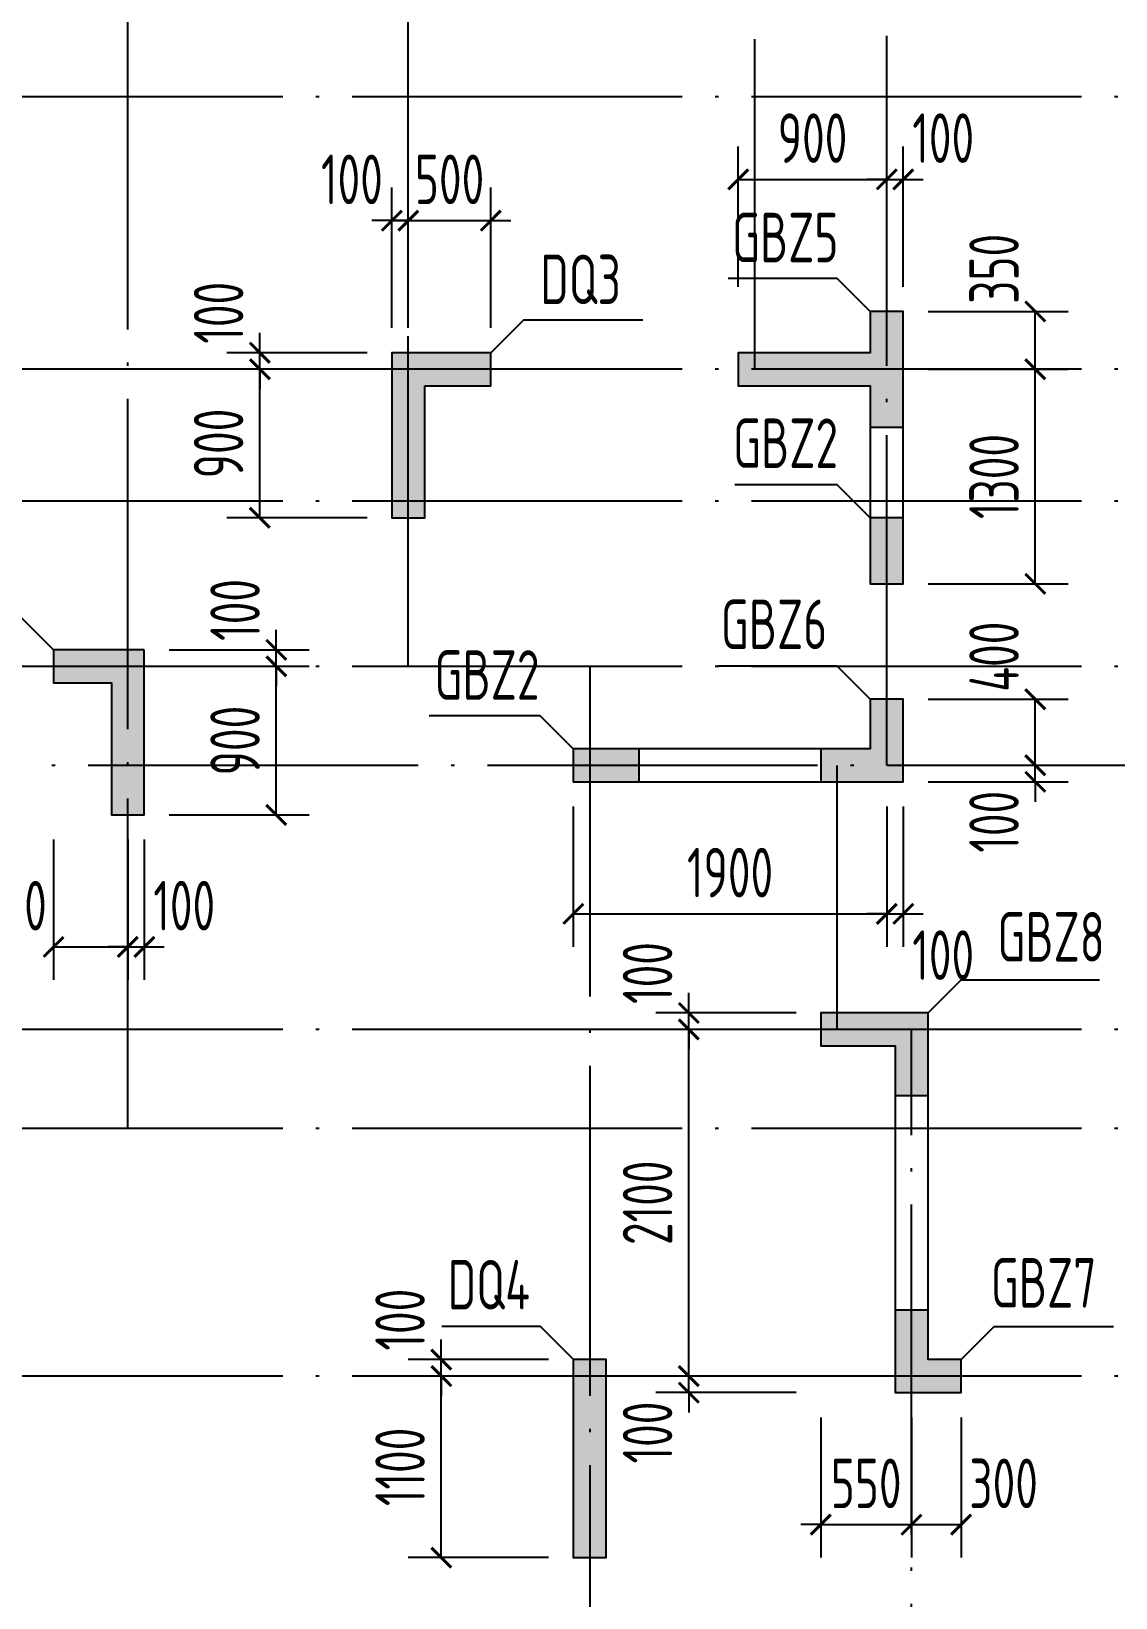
# Model space of a CAD drawing. Extents: x -668857 to 154266, y -275694 to 291306.
# Drawn here: x -332832 to -326259, y 67049 to 76538 of the extents above; entities that cross this region are included whole.
import ezdxf
from ezdxf.enums import TextEntityAlignment as Align

# ---------------------------------------------------------------- set-up
doc = ezdxf.new("R2010")
doc.units = 0
doc.header["$LTSCALE"] = 1000
doc.linetypes.add('DOTE', pattern=[2.42, 2, -0.2, 0.02, -0.2])
doc.layers.get('0').update_dxf_attribs({"linetype": 'CONTINUOUS'})
doc.layers.get('DEFPOINTS').update_dxf_attribs({"linetype": 'CONTINUOUS'})
for name, color, linetype in [('A-DOTE', 10, 'DOTE'), ('S-Q墙实线', 6, 'CONTINUOUS'), ('S-Q墙标注', 3, 'CONTINUOUS'), ('S-X详图填充', 252, 'CONTINUOUS'), ('S-X详图实线', 4, 'CONTINUOUS'), ('S-Z柱编号', 6, 'CONTINUOUS')]:
    doc.layers.add(name, color=color, linetype=linetype)
doc.styles.add('TSSD_REIN', font='tssdeng.shx', dxfattribs={"width": 0.7, "height": 300, "bigfont": 'tssdchn.shx'})
doc.styles.add('结构文字', font='zstxt.shx', dxfattribs={"width": 0.7, "bigfont": 'zshz.shx'})
doc.dimstyles.new('STRUCK', dxfattribs={"dimtxt": 400, "dimasz": 121, "dimexe": 200, "dimexo": 150, "dimgap": 115, "dimtad": 1, "dimdec": 0, "dimdsep": 46, "dimtxsty": '结构文字', "dimblk": 'ARCHTICK', "dimcen": 400, "dimclrd": 3, "dimclre": 3, "dimclrt": 7, "dimadec": 0, "dimazin": 0, "dimtfac": 1, "dimtdec": 0, "dimtix": 1, "dimtmove": 2, "dimatfit": 3, "dimldrblk": '_DIMX', "dimfxl": 0, "dimtolj": 1, "dimtzin": 0, "dimarcsym": 0})

# ---------------------------------------------------------------- blocks, each defined once
blk = doc.blocks.new('20210726.16395156')
at = {"layer": 'A-DOTE'}
for p, q in [((11100, 10900), (11100, 18249.9)), ((12800, 13700), (12800, 18249.9)), ((14900, 15500), (14900, 18249.9)), ((15700, 13100.3), (15700, 18249.9)), ((55600, 17150), (3600, 17150)), ((55600, 15500), (3600, 15500)), ((55600, 14700), (3600, 14700)), ((55600, 13700), (3600, 13700)), ((13900.2, 13700), (13900, 3600)), ((3600, 13100.3), (55600, 13100.3)), ((15400, 11500), (15400, 13100)), ((55600, 11500), (3600, 11500)), ((15850, 3600), (15850, 11500)), ((55600, 10900), (3600, 10900)), ((55600, 9400), (3600, 9400))]:
    blk.add_line(p, q, dxfattribs=at)
blk = doc.blocks.new('_ArchTick')
at = {"color": 0, "linetype": 'ByBlock', "const_width": 0.15}
blk.add_lwpolyline([(-0.5, -0.5), (0.5, 0.5)], dxfattribs=at)
blk = doc.blocks.new('*D1336')
at = {"layer": 'DEFPOINTS', "color": 0}
for p in [(-330346.8, 68391.2), (-329546.8, 68391.2), (-329546.8, 67291.2)]:
    blk.add_point(p, dxfattribs=at)
at = {"layer": 'S-Q墙标注', "color": 3, "lineweight": -2}
for p, q in [((-329696.8, 68391.2), (-330546.8, 68391.2)), ((-330346.8, 67291.2), (-330346.8, 68391.2)), ((-329696.8, 67291.2), (-330546.8, 67291.2))]:
    blk.add_line(p, q, dxfattribs=at)
at = {"layer": 'S-Q墙标注', "color": 3, "lineweight": -2, "xscale": 121, "yscale": 121, "zscale": 121}
for p, rotation in [((-330346.8, 68391.2), 90), ((-330346.8, 67291.2), 270)]:
    blk.add_blockref('_ArchTick', p, dxfattribs=dict(at, rotation=rotation))
at = {"layer": 'S-Q墙标注', "color": 7, "insert": (-330596.8, 67841.2), "char_height": 300, "attachment_point": 5, "rotation": 90, "style": 'TSSD_REIN'}
blk.add_mtext('\\A1;1100', dxfattribs=at)
blk = doc.blocks.new('_DIMX')
blk.add_line((-150, 0), (150, 0))
at = {"const_width": 50}
blk.add_lwpolyline([(-70, -70), (70, 70)], dxfattribs=at)
blk = doc.blocks.new('*D1337')
at = {"layer": 'DEFPOINTS', "color": 0}
for p in [(-330346.8, 68491.2), (-329546.8, 68491.2), (-329546.8, 68391.2)]:
    blk.add_point(p, dxfattribs=at)
at = {"layer": 'S-Q墙标注', "color": 3, "lineweight": -2}
for p, q in [((-330346.8, 68491.2), (-330346.8, 68612.2)), ((-329696.8, 68491.2), (-330546.8, 68491.2)), ((-330346.8, 68391.2), (-330346.8, 68491.2)), ((-329696.8, 68391.2), (-330546.8, 68391.2)), ((-330346.8, 68391.2), (-330346.8, 68270.2))]:
    blk.add_line(p, q, dxfattribs=at)
at = {"layer": 'S-Q墙标注', "color": 3, "lineweight": -2, "xscale": 121, "yscale": 121, "zscale": 121}
for p, rotation in [((-330346.8, 68491.2), 270), ((-330346.8, 68391.2), 90)]:
    blk.add_blockref('_ArchTick', p, dxfattribs=dict(at, rotation=rotation))
at = {"layer": 'S-Q墙标注', "color": 7, "insert": (-330596.8, 68733.1), "char_height": 300, "attachment_point": 5, "rotation": 90, "style": 'TSSD_REIN'}
blk.add_mtext('\\A1;100', dxfattribs=at)
blk = doc.blocks.new('*D1346')
at = {"layer": 'DEFPOINTS', "color": 0}
for p in [(-332146.8, 72691.2), (-331346.8, 72691.2), (-332146.8, 71791.2)]:
    blk.add_point(p, dxfattribs=at)
at = {"layer": 'S-Q墙标注', "color": 3, "lineweight": -2}
for p, q in [((-331996.8, 72691.2), (-331146.8, 72691.2)), ((-331346.8, 71791.2), (-331346.8, 72691.2)), ((-331996.8, 71791.2), (-331146.8, 71791.2))]:
    blk.add_line(p, q, dxfattribs=at)
at = {"layer": 'S-Q墙标注', "color": 3, "lineweight": -2, "xscale": 121, "yscale": 121, "zscale": 121}
for p, rotation in [((-331346.8, 72691.2), 90), ((-331346.8, 71791.2), 270)]:
    blk.add_blockref('_ArchTick', p, dxfattribs=dict(at, rotation=rotation))
at = {"layer": 'S-Q墙标注', "color": 7, "insert": (-331596.8, 72241.2), "char_height": 300, "attachment_point": 5, "rotation": 90, "style": 'TSSD_REIN'}
blk.add_mtext('\\A1;900', dxfattribs=at)
blk = doc.blocks.new('*D1347')
at = {"layer": 'DEFPOINTS', "color": 0}
for p in [(-332146.8, 72791.2), (-331346.8, 72791.2), (-332146.8, 72691.2)]:
    blk.add_point(p, dxfattribs=at)
at = {"layer": 'S-Q墙标注', "color": 3, "lineweight": -2}
for p, q in [((-331346.8, 72791.2), (-331346.8, 72912.2)), ((-331996.8, 72791.2), (-331146.8, 72791.2)), ((-331346.8, 72691.2), (-331346.8, 72791.2)), ((-331996.8, 72691.2), (-331146.8, 72691.2)), ((-331346.8, 72691.2), (-331346.8, 72570.2))]:
    blk.add_line(p, q, dxfattribs=at)
at = {"layer": 'S-Q墙标注', "color": 3, "lineweight": -2, "xscale": 121, "yscale": 121, "zscale": 121}
for p, rotation in [((-331346.8, 72791.2), 270), ((-331346.8, 72691.2), 90)]:
    blk.add_blockref('_ArchTick', p, dxfattribs=dict(at, rotation=rotation))
at = {"layer": 'S-Q墙标注', "color": 7, "insert": (-331596.8, 73033.1), "char_height": 300, "attachment_point": 5, "rotation": 90, "style": 'TSSD_REIN'}
blk.add_mtext('\\A1;100', dxfattribs=at)
blk = doc.blocks.new('*D1348')
at = {"layer": 'DEFPOINTS', "color": 0}
for p in [(-332696.7, 71791.2), (-332246.8, 71791.2), (-332246.8, 70991.2)]:
    blk.add_point(p, dxfattribs=at)
at = {"layer": 'S-Q墙标注', "color": 3, "lineweight": -2}
for p, q in [((-332696.7, 71641.2), (-332696.7, 70791.2)), ((-332246.8, 71641.2), (-332246.8, 70791.2)), ((-332696.7, 70991.2), (-332246.8, 70991.2))]:
    blk.add_line(p, q, dxfattribs=at)
at = {"layer": 'S-Q墙标注', "color": 3, "lineweight": -2, "xscale": 121, "yscale": 121, "zscale": 121, "rotation": 180}
blk.add_blockref('_ArchTick', (-332696.7, 70991.2), dxfattribs=at)
at = {"layer": 'S-Q墙标注', "color": 3, "lineweight": -2, "xscale": 121, "yscale": 121, "zscale": 121}
blk.add_blockref('_ArchTick', (-332246.8, 70991.2), dxfattribs=at)
at = {"layer": 'S-Q墙标注', "color": 7, "insert": (-332954.8, 71241.2), "char_height": 300, "attachment_point": 5, "style": 'TSSD_REIN'}
blk.add_mtext('\\A1;450', dxfattribs=at)
blk = doc.blocks.new('*D1349')
at = {"layer": 'DEFPOINTS', "color": 0}
for p in [(-332246.8, 71791.2), (-332146.8, 71791.2), (-332146.8, 70991.2)]:
    blk.add_point(p, dxfattribs=at)
at = {"layer": 'S-Q墙标注', "color": 3, "lineweight": -2}
for p, q in [((-332246.8, 71641.2), (-332246.8, 70791.2)), ((-332146.8, 71641.2), (-332146.8, 70791.2)), ((-332246.8, 70991.2), (-332367.8, 70991.2)), ((-332246.8, 70991.2), (-332146.8, 70991.2)), ((-332146.8, 70991.2), (-332025.8, 70991.2))]:
    blk.add_line(p, q, dxfattribs=at)
at = {"layer": 'S-Q墙标注', "color": 3, "lineweight": -2, "xscale": 121, "yscale": 121, "zscale": 121}
blk.add_blockref('_ArchTick', (-332246.8, 70991.2), dxfattribs=at)
at = {"layer": 'S-Q墙标注', "color": 3, "lineweight": -2, "xscale": 121, "yscale": 121, "zscale": 121, "rotation": 180}
blk.add_blockref('_ArchTick', (-332146.8, 70991.2), dxfattribs=at)
at = {"layer": 'S-Q墙标注', "color": 7, "insert": (-331904.9, 71241.2), "char_height": 300, "attachment_point": 5, "style": 'TSSD_REIN'}
blk.add_mtext('\\A1;100', dxfattribs=at)
blk = doc.blocks.new('*D1350')
at = {"layer": 'DEFPOINTS', "color": 0}
for p in [(-327546.8, 72091.5), (-326746.8, 72091.5), (-327546.8, 71991.5)]:
    blk.add_point(p, dxfattribs=at)
at = {"layer": 'S-Q墙标注', "color": 3, "lineweight": -2}
for p, q in [((-326746.8, 72091.5), (-326746.8, 72212.5)), ((-327396.8, 72091.5), (-326546.8, 72091.5)), ((-326746.8, 71991.5), (-326746.8, 72091.5)), ((-327396.8, 71991.5), (-326546.8, 71991.5)), ((-326746.8, 71991.5), (-326746.8, 71870.5))]:
    blk.add_line(p, q, dxfattribs=at)
at = {"layer": 'S-Q墙标注', "color": 3, "lineweight": -2, "xscale": 121, "yscale": 121, "zscale": 121}
for p, rotation in [((-326746.8, 72091.5), 270), ((-326746.8, 71991.5), 90)]:
    blk.add_blockref('_ArchTick', p, dxfattribs=dict(at, rotation=rotation))
at = {"layer": 'S-Q墙标注', "color": 7, "insert": (-326996.8, 71749.5), "char_height": 300, "attachment_point": 5, "rotation": 90, "style": 'TSSD_REIN'}
blk.add_mtext('\\A1;100', dxfattribs=at)
blk = doc.blocks.new('*D1351')
at = {"layer": 'DEFPOINTS', "color": 0}
for p in [(-327546.8, 72491.5), (-326746.8, 72491.5), (-327546.8, 72091.5)]:
    blk.add_point(p, dxfattribs=at)
at = {"layer": 'S-Q墙标注', "color": 3, "lineweight": -2}
for p, q in [((-327396.8, 72491.5), (-326546.8, 72491.5)), ((-326746.8, 72091.5), (-326746.8, 72491.5)), ((-327396.8, 72091.5), (-326546.8, 72091.5))]:
    blk.add_line(p, q, dxfattribs=at)
at = {"layer": 'S-Q墙标注', "color": 3, "lineweight": -2, "xscale": 121, "yscale": 121, "zscale": 121}
for p, rotation in [((-326746.8, 72491.5), 90), ((-326746.8, 72091.5), 270)]:
    blk.add_blockref('_ArchTick', p, dxfattribs=dict(at, rotation=rotation))
at = {"layer": 'S-Q墙标注', "color": 7, "insert": (-326996.8, 72749.5), "char_height": 300, "attachment_point": 5, "rotation": 90, "style": 'TSSD_REIN'}
blk.add_mtext('\\A1;400', dxfattribs=at)
blk = doc.blocks.new('*D1352')
at = {"layer": 'DEFPOINTS', "color": 0}
for p in [(-329546.8, 71991.5), (-327646.8, 71991.5), (-327646.8, 71191.5)]:
    blk.add_point(p, dxfattribs=at)
at = {"layer": 'S-Q墙标注', "color": 3, "lineweight": -2}
for p, q in [((-329546.8, 71841.5), (-329546.8, 70991.5)), ((-327646.8, 71841.5), (-327646.8, 70991.5)), ((-329546.8, 71191.5), (-327646.8, 71191.5))]:
    blk.add_line(p, q, dxfattribs=at)
at = {"layer": 'S-Q墙标注', "color": 3, "lineweight": -2, "xscale": 121, "yscale": 121, "zscale": 121, "rotation": 180}
blk.add_blockref('_ArchTick', (-329546.8, 71191.5), dxfattribs=at)
at = {"layer": 'S-Q墙标注', "color": 3, "lineweight": -2, "xscale": 121, "yscale": 121, "zscale": 121}
blk.add_blockref('_ArchTick', (-327646.8, 71191.5), dxfattribs=at)
at = {"layer": 'S-Q墙标注', "color": 7, "insert": (-328596.8, 71441.5), "char_height": 300, "attachment_point": 5, "style": 'TSSD_REIN'}
blk.add_mtext('\\A1;1900', dxfattribs=at)
blk = doc.blocks.new('*D1353')
at = {"layer": 'DEFPOINTS', "color": 0}
for p in [(-327646.8, 71991.5), (-327546.8, 71991.5), (-327546.8, 71191.5)]:
    blk.add_point(p, dxfattribs=at)
at = {"layer": 'S-Q墙标注', "color": 3, "lineweight": -2}
for p, q in [((-327646.8, 71841.5), (-327646.8, 70991.5)), ((-327546.8, 71841.5), (-327546.8, 70991.5)), ((-327646.8, 71191.5), (-327767.8, 71191.5)), ((-327646.8, 71191.5), (-327546.8, 71191.5)), ((-327546.8, 71191.5), (-327425.8, 71191.5))]:
    blk.add_line(p, q, dxfattribs=at)
at = {"layer": 'S-Q墙标注', "color": 3, "lineweight": -2, "xscale": 121, "yscale": 121, "zscale": 121}
blk.add_blockref('_ArchTick', (-327646.8, 71191.5), dxfattribs=at)
at = {"layer": 'S-Q墙标注', "color": 3, "lineweight": -2, "xscale": 121, "yscale": 121, "zscale": 121, "rotation": 180}
blk.add_blockref('_ArchTick', (-327546.8, 71191.5), dxfattribs=at)
at = {"layer": 'S-Q墙标注', "color": 7, "insert": (-327304.9, 70941.5), "char_height": 300, "attachment_point": 5, "style": 'TSSD_REIN'}
blk.add_mtext('\\A1;100', dxfattribs=at)
blk = doc.blocks.new('*D1354')
at = {"layer": 'DEFPOINTS', "color": 0}
for p in [(-331446.8, 74491.2), (-330646.8, 74491.2), (-330646.8, 73591.2)]:
    blk.add_point(p, dxfattribs=at)
at = {"layer": 'S-Q墙标注', "color": 3, "lineweight": -2}
for p, q in [((-330796.8, 74491.2), (-331646.8, 74491.2)), ((-331446.8, 73591.2), (-331446.8, 74491.2)), ((-330796.8, 73591.2), (-331646.8, 73591.2))]:
    blk.add_line(p, q, dxfattribs=at)
at = {"layer": 'S-Q墙标注', "color": 3, "lineweight": -2, "xscale": 121, "yscale": 121, "zscale": 121}
for p, rotation in [((-331446.8, 74491.2), 90), ((-331446.8, 73591.2), 270)]:
    blk.add_blockref('_ArchTick', p, dxfattribs=dict(at, rotation=rotation))
at = {"layer": 'S-Q墙标注', "color": 7, "insert": (-331696.8, 74041.2), "char_height": 300, "attachment_point": 5, "rotation": 90, "style": 'TSSD_REIN'}
blk.add_mtext('\\A1;900', dxfattribs=at)
blk = doc.blocks.new('*D1355')
at = {"layer": 'DEFPOINTS', "color": 0}
for p in [(-331446.8, 74591.2), (-330646.8, 74591.2), (-330646.8, 74491.2)]:
    blk.add_point(p, dxfattribs=at)
at = {"layer": 'S-Q墙标注', "color": 3, "lineweight": -2}
for p, q in [((-331446.8, 74591.2), (-331446.8, 74712.2)), ((-330796.8, 74591.2), (-331646.8, 74591.2)), ((-331446.8, 74491.2), (-331446.8, 74591.2)), ((-330796.8, 74491.2), (-331646.8, 74491.2)), ((-331446.8, 74491.2), (-331446.8, 74370.2))]:
    blk.add_line(p, q, dxfattribs=at)
at = {"layer": 'S-Q墙标注', "color": 3, "lineweight": -2, "xscale": 121, "yscale": 121, "zscale": 121}
for p, rotation in [((-331446.8, 74591.2), 270), ((-331446.8, 74491.2), 90)]:
    blk.add_blockref('_ArchTick', p, dxfattribs=dict(at, rotation=rotation))
at = {"layer": 'S-Q墙标注', "color": 7, "insert": (-331696.8, 74833.1), "char_height": 300, "attachment_point": 5, "rotation": 90, "style": 'TSSD_REIN'}
blk.add_mtext('\\A1;100', dxfattribs=at)
blk = doc.blocks.new('*D1356')
at = {"layer": 'DEFPOINTS', "color": 0}
for p in [(-330546.8, 75391.2), (-330646.8, 74591.2), (-330546.8, 74591.2)]:
    blk.add_point(p, dxfattribs=at)
at = {"layer": 'S-Q墙标注', "color": 3, "lineweight": -2}
for p, q in [((-330646.8, 74741.2), (-330646.8, 75591.2)), ((-330546.8, 74741.2), (-330546.8, 75591.2)), ((-330646.8, 75391.2), (-330767.8, 75391.2)), ((-330646.8, 75391.2), (-330546.8, 75391.2)), ((-330546.8, 75391.2), (-330425.8, 75391.2))]:
    blk.add_line(p, q, dxfattribs=at)
at = {"layer": 'S-Q墙标注', "color": 3, "lineweight": -2, "xscale": 121, "yscale": 121, "zscale": 121}
blk.add_blockref('_ArchTick', (-330646.8, 75391.2), dxfattribs=at)
at = {"layer": 'S-Q墙标注', "color": 3, "lineweight": -2, "xscale": 121, "yscale": 121, "zscale": 121, "rotation": 180}
blk.add_blockref('_ArchTick', (-330546.8, 75391.2), dxfattribs=at)
at = {"layer": 'S-Q墙标注', "color": 7, "insert": (-330888.7, 75641.2), "char_height": 300, "attachment_point": 5, "style": 'TSSD_REIN'}
blk.add_mtext('\\A1;100', dxfattribs=at)
blk = doc.blocks.new('*D1357')
at = {"layer": 'DEFPOINTS', "color": 0}
for p in [(-330046.9, 75391.2), (-330546.8, 74591.2), (-330046.9, 74591.2)]:
    blk.add_point(p, dxfattribs=at)
at = {"layer": 'S-Q墙标注', "color": 3, "lineweight": -2}
for p, q in [((-330546.8, 74741.2), (-330546.8, 75591.2)), ((-330046.9, 74741.2), (-330046.9, 75591.2)), ((-330546.8, 75391.2), (-330667.8, 75391.2)), ((-330546.8, 75391.2), (-330046.9, 75391.2)), ((-330046.9, 75391.2), (-329925.9, 75391.2))]:
    blk.add_line(p, q, dxfattribs=at)
at = {"layer": 'S-Q墙标注', "color": 3, "lineweight": -2, "xscale": 121, "yscale": 121, "zscale": 121}
blk.add_blockref('_ArchTick', (-330546.8, 75391.2), dxfattribs=at)
at = {"layer": 'S-Q墙标注', "color": 3, "lineweight": -2, "xscale": 121, "yscale": 121, "zscale": 121, "rotation": 180}
blk.add_blockref('_ArchTick', (-330046.9, 75391.2), dxfattribs=at)
at = {"layer": 'S-Q墙标注', "color": 7, "insert": (-330296.8, 75641.2), "char_height": 300, "attachment_point": 5, "style": 'TSSD_REIN'}
blk.add_mtext('\\A1;500', dxfattribs=at)
blk = doc.blocks.new('*D1358')
at = {"layer": 'DEFPOINTS', "color": 0}
for p in [(-328846.9, 68391.2), (-328046.9, 68391.2), (-328046.9, 68291.2)]:
    blk.add_point(p, dxfattribs=at)
at = {"layer": 'S-Q墙标注', "color": 3, "lineweight": -2}
for p, q in [((-328846.9, 68391.2), (-328846.9, 68512.2)), ((-328196.9, 68391.2), (-329046.9, 68391.2)), ((-328846.9, 68291.2), (-328846.9, 68391.2)), ((-328196.9, 68291.2), (-329046.9, 68291.2)), ((-328846.9, 68291.2), (-328846.9, 68170.2))]:
    blk.add_line(p, q, dxfattribs=at)
at = {"layer": 'S-Q墙标注', "color": 3, "lineweight": -2, "xscale": 121, "yscale": 121, "zscale": 121}
for p, rotation in [((-328846.9, 68391.2), 270), ((-328846.9, 68291.2), 90)]:
    blk.add_blockref('_ArchTick', p, dxfattribs=dict(at, rotation=rotation))
at = {"layer": 'S-Q墙标注', "color": 7, "insert": (-329096.9, 68049.3), "char_height": 300, "attachment_point": 5, "rotation": 90, "style": 'TSSD_REIN'}
blk.add_mtext('\\A1;100', dxfattribs=at)
blk = doc.blocks.new('*D1359')
at = {"layer": 'DEFPOINTS', "color": 0}
for p in [(-328846.9, 70491.2), (-328046.9, 70491.2), (-328046.9, 68391.2)]:
    blk.add_point(p, dxfattribs=at)
at = {"layer": 'S-Q墙标注', "color": 3, "lineweight": -2}
for p, q in [((-328196.9, 70491.2), (-329046.9, 70491.2)), ((-328846.9, 68391.2), (-328846.9, 70491.2)), ((-328196.9, 68391.2), (-329046.9, 68391.2))]:
    blk.add_line(p, q, dxfattribs=at)
at = {"layer": 'S-Q墙标注', "color": 3, "lineweight": -2, "xscale": 121, "yscale": 121, "zscale": 121}
for p, rotation in [((-328846.9, 70491.2), 90), ((-328846.9, 68391.2), 270)]:
    blk.add_blockref('_ArchTick', p, dxfattribs=dict(at, rotation=rotation))
at = {"layer": 'S-Q墙标注', "color": 7, "insert": (-329096.9, 69441.2), "char_height": 300, "attachment_point": 5, "rotation": 90, "style": 'TSSD_REIN'}
blk.add_mtext('\\A1;2100', dxfattribs=at)
blk = doc.blocks.new('*D1360')
at = {"layer": 'DEFPOINTS', "color": 0}
for p in [(-328846.9, 70591.2), (-328046.9, 70591.2), (-328046.9, 70491.2)]:
    blk.add_point(p, dxfattribs=at)
at = {"layer": 'S-Q墙标注', "color": 3, "lineweight": -2}
for p, q in [((-328846.9, 70591.2), (-328846.9, 70712.2)), ((-328196.9, 70591.2), (-329046.9, 70591.2)), ((-328846.9, 70491.2), (-328846.9, 70591.2)), ((-328196.9, 70491.2), (-329046.9, 70491.2)), ((-328846.9, 70491.2), (-328846.9, 70370.2))]:
    blk.add_line(p, q, dxfattribs=at)
at = {"layer": 'S-Q墙标注', "color": 3, "lineweight": -2, "xscale": 121, "yscale": 121, "zscale": 121}
for p, rotation in [((-328846.9, 70591.2), 270), ((-328846.9, 70491.2), 90)]:
    blk.add_blockref('_ArchTick', p, dxfattribs=dict(at, rotation=rotation))
at = {"layer": 'S-Q墙标注', "color": 7, "insert": (-329096.9, 70833.1), "char_height": 300, "attachment_point": 5, "rotation": 90, "style": 'TSSD_REIN'}
blk.add_mtext('\\A1;100', dxfattribs=at)
blk = doc.blocks.new('*D1957')
at = {"layer": 'DEFPOINTS', "color": 0}
for p in [(-328046.8, 68291.3), (-327496.8, 68291.2), (-327496.8, 67491.2)]:
    blk.add_point(p, dxfattribs=at)
at = {"layer": 'S-Q墙标注', "color": 3, "lineweight": -2}
for p, q in [((-328046.8, 68141.3), (-328046.8, 67291.2)), ((-327496.8, 68141.2), (-327496.8, 67291.2)), ((-328046.8, 67491.2), (-328167.8, 67491.2)), ((-328046.8, 67491.2), (-327496.8, 67491.2)), ((-327496.8, 67491.2), (-327375.8, 67491.2))]:
    blk.add_line(p, q, dxfattribs=at)
at = {"layer": 'S-Q墙标注', "color": 3, "lineweight": -2, "xscale": 121, "yscale": 121, "zscale": 121}
blk.add_blockref('_ArchTick', (-328046.8, 67491.2), dxfattribs=at)
at = {"layer": 'S-Q墙标注', "color": 3, "lineweight": -2, "xscale": 121, "yscale": 121, "zscale": 121, "rotation": 180}
blk.add_blockref('_ArchTick', (-327496.8, 67491.2), dxfattribs=at)
at = {"layer": 'S-Q墙标注', "color": 7, "insert": (-327771.8, 67741.2), "char_height": 300, "attachment_point": 5, "style": 'TSSD_REIN'}
blk.add_mtext('\\A1;550', dxfattribs=at)
blk = doc.blocks.new('*D1958')
at = {"layer": 'DEFPOINTS', "color": 0}
for p in [(-327496.8, 68291.2), (-327196.8, 68291.2), (-327196.8, 67491.2)]:
    blk.add_point(p, dxfattribs=at)
at = {"layer": 'S-Q墙标注', "color": 3, "lineweight": -2}
for p, q in [((-327496.8, 68141.2), (-327496.8, 67291.2)), ((-327196.8, 68141.2), (-327196.8, 67291.2)), ((-327496.8, 67491.2), (-327196.8, 67491.2))]:
    blk.add_line(p, q, dxfattribs=at)
at = {"layer": 'S-Q墙标注', "color": 3, "lineweight": -2, "xscale": 121, "yscale": 121, "zscale": 121, "rotation": 180}
blk.add_blockref('_ArchTick', (-327496.8, 67491.2), dxfattribs=at)
at = {"layer": 'S-Q墙标注', "color": 3, "lineweight": -2, "xscale": 121, "yscale": 121, "zscale": 121}
blk.add_blockref('_ArchTick', (-327196.8, 67491.2), dxfattribs=at)
at = {"layer": 'S-Q墙标注', "color": 7, "insert": (-326938.7, 67741.2), "char_height": 300, "attachment_point": 5, "style": 'TSSD_REIN'}
blk.add_mtext('\\A1;300', dxfattribs=at)
blk = doc.blocks.new('*D2035')
at = {"layer": 'DEFPOINTS', "color": 0}
for p in [(-327546.8, 74491.2), (-326746.8, 74491.2), (-327546.8, 73191.2)]:
    blk.add_point(p, dxfattribs=at)
at = {"layer": 'S-Q墙标注', "color": 3, "lineweight": -2}
for p, q in [((-327396.8, 74491.2), (-326546.8, 74491.2)), ((-326746.8, 73191.2), (-326746.8, 74491.2)), ((-327396.8, 73191.2), (-326546.8, 73191.2))]:
    blk.add_line(p, q, dxfattribs=at)
at = {"layer": 'S-Q墙标注', "color": 3, "lineweight": -2, "xscale": 121, "yscale": 121, "zscale": 121}
for p, rotation in [((-326746.8, 74491.2), 90), ((-326746.8, 73191.2), 270)]:
    blk.add_blockref('_ArchTick', p, dxfattribs=dict(at, rotation=rotation))
at = {"layer": 'S-Q墙标注', "color": 7, "insert": (-326996.8, 73841.2), "char_height": 300, "attachment_point": 5, "rotation": 90, "style": 'TSSD_REIN'}
blk.add_mtext('\\A1;1300', dxfattribs=at)
blk = doc.blocks.new('*D2036')
at = {"layer": 'DEFPOINTS', "color": 0}
for p in [(-327546.8, 74841.2), (-326746.8, 74841.2), (-327546.8, 74491.2)]:
    blk.add_point(p, dxfattribs=at)
at = {"layer": 'S-Q墙标注', "color": 3, "lineweight": -2}
for p, q in [((-327396.8, 74841.2), (-326546.8, 74841.2)), ((-326746.8, 74491.2), (-326746.8, 74841.2)), ((-327396.8, 74491.2), (-326546.8, 74491.2))]:
    blk.add_line(p, q, dxfattribs=at)
at = {"layer": 'S-Q墙标注', "color": 3, "lineweight": -2, "xscale": 121, "yscale": 121, "zscale": 121}
for p, rotation in [((-326746.8, 74841.2), 90), ((-326746.8, 74491.2), 270)]:
    blk.add_blockref('_ArchTick', p, dxfattribs=dict(at, rotation=rotation))
at = {"layer": 'S-Q墙标注', "color": 7, "insert": (-326996.8, 75099.3), "char_height": 300, "attachment_point": 5, "rotation": 90, "style": 'TSSD_REIN'}
blk.add_mtext('\\A1;350', dxfattribs=at)
blk = doc.blocks.new('*D2037')
at = {"layer": 'DEFPOINTS', "color": 0}
for p in [(-327646.8, 75641.2), (-328546.9, 74841.2), (-327646.8, 74841.2)]:
    blk.add_point(p, dxfattribs=at)
at = {"layer": 'S-Q墙标注', "color": 3, "lineweight": -2}
for p, q in [((-328546.9, 74991.2), (-328546.9, 75841.2)), ((-327646.8, 74991.2), (-327646.8, 75841.2)), ((-328546.9, 75641.2), (-327646.8, 75641.2))]:
    blk.add_line(p, q, dxfattribs=at)
at = {"layer": 'S-Q墙标注', "color": 3, "lineweight": -2, "xscale": 121, "yscale": 121, "zscale": 121, "rotation": 180}
blk.add_blockref('_ArchTick', (-328546.9, 75641.2), dxfattribs=at)
at = {"layer": 'S-Q墙标注', "color": 3, "lineweight": -2, "xscale": 121, "yscale": 121, "zscale": 121}
blk.add_blockref('_ArchTick', (-327646.8, 75641.2), dxfattribs=at)
at = {"layer": 'S-Q墙标注', "color": 7, "insert": (-328096.9, 75891.2), "char_height": 300, "attachment_point": 5, "style": 'TSSD_REIN'}
blk.add_mtext('\\A1;900', dxfattribs=at)
blk = doc.blocks.new('*D2038')
at = {"layer": 'DEFPOINTS', "color": 0}
for p in [(-327546.8, 75641.2), (-327646.8, 74841.2), (-327546.8, 74841.2)]:
    blk.add_point(p, dxfattribs=at)
at = {"layer": 'S-Q墙标注', "color": 3, "lineweight": -2}
for p, q in [((-327646.8, 74991.2), (-327646.8, 75841.2)), ((-327546.8, 74991.2), (-327546.8, 75841.2)), ((-327646.8, 75641.2), (-327767.8, 75641.2)), ((-327646.8, 75641.2), (-327546.8, 75641.2)), ((-327546.8, 75641.2), (-327425.8, 75641.2))]:
    blk.add_line(p, q, dxfattribs=at)
at = {"layer": 'S-Q墙标注', "color": 3, "lineweight": -2, "xscale": 121, "yscale": 121, "zscale": 121}
blk.add_blockref('_ArchTick', (-327646.8, 75641.2), dxfattribs=at)
at = {"layer": 'S-Q墙标注', "color": 3, "lineweight": -2, "xscale": 121, "yscale": 121, "zscale": 121, "rotation": 180}
blk.add_blockref('_ArchTick', (-327546.8, 75641.2), dxfattribs=at)
at = {"layer": 'S-Q墙标注', "color": 7, "insert": (-327304.9, 75891.2), "char_height": 300, "attachment_point": 5, "style": 'TSSD_REIN'}
blk.add_mtext('\\A1;100', dxfattribs=at)

msp = doc.modelspace()

# ---------------------------------------------------------------- hatches: boundary and pattern name
at = {"layer": 'S-X详图填充'}
h = msp.add_hatch(color=256, dxfattribs=at)
h.dxf.hatch_style = 1
h.paths.add_polyline_path([(-327746.8, 74140.74), (-327546.8, 74140.74), (-327546.8, 74841.2), (-327746.8, 74841.2), (-327746.8, 74591.2), (-328546.92, 74591.2), (-328546.92, 74391.2), (-327746.8, 74391.2)])
h = msp.add_hatch(color=256, dxfattribs=at)
h.dxf.hatch_style = 1
h.paths.add_polyline_path([(-330446.8, 74391.2), (-330046.88, 74391.2), (-330046.88, 74591.2), (-330646.8, 74591.2), (-330646.8, 73591.2), (-330446.8, 73591.2)])
h = msp.add_hatch(color=256, dxfattribs=at)
h.dxf.hatch_style = 1
h.paths.add_polyline_path([(-327546.8, 73591.2), (-327746.8, 73591.2), (-327746.8, 73191.2), (-327546.8, 73191.2)])
h = msp.add_hatch(color=256, dxfattribs=at)
h.dxf.hatch_style = 1
h.paths.add_polyline_path([(-332146.79, 72791.2), (-332696.71, 72791.2), (-332696.71, 72591.2), (-332346.79, 72591.2), (-332346.79, 71791.2), (-332146.79, 71791.2)])
h = msp.add_hatch(color=256, dxfattribs=at)
h.dxf.hatch_style = 1
h.paths.add_polyline_path([(-328046.8, 72191.47), (-328046.8, 71991.47), (-327546.8, 71991.47), (-327546.8, 72491.47), (-327746.8, 72491.47), (-327746.8, 72191.47)])
h = msp.add_hatch(color=256, dxfattribs=at)
h.dxf.hatch_style = 1
h.paths.add_polyline_path([(-329146.8, 71991.47), (-329146.8, 72191.47), (-329546.8, 72191.47), (-329546.8, 71991.47)])
h = msp.add_hatch(color=256, dxfattribs=at)
h.dxf.hatch_style = 1
h.paths.add_polyline_path([(-327596.8, 70091.2), (-327396.8, 70091.2), (-327396.8, 70591.2), (-328046.86, 70591.2), (-328046.86, 70391.2), (-327596.8, 70391.2)])
h = msp.add_hatch(color=256, dxfattribs=at)
h.dxf.hatch_style = 1
h.paths.add_polyline_path([(-327396.8, 68791.2), (-327596.8, 68791.2), (-327596.8, 68291.2), (-327196.8, 68291.2), (-327196.8, 68491.2), (-327396.8, 68491.2)])
h = msp.add_hatch(color=256, dxfattribs=at)
h.dxf.hatch_style = 1
h.paths.add_polyline_path([(-329546.79, 67291.2), (-329346.79, 67291.2), (-329346.79, 68491.2), (-329546.79, 68491.2)])

# ---------------------------------------------------------------- linework, layer by layer
at = {"layer": 'S-Q墙实线'}
msp.add_lwpolyline([(-327546.8, 74491.2), (-327546.8, 74841.2), (-327746.8, 74841.2), (-327746.8, 74591.2), (-328546.92, 74591.2), (-328546.92, 74391.2), (-327746.8, 74391.2), (-327746.8, 73191.2), (-327546.8, 73191.2), (-327546.8, 74491.2)], dxfattribs=at)
for points in [[(-330446.8, 74391.2), (-330046.88, 74391.2), (-330046.88, 74591.2), (-330646.8, 74591.2), (-330646.8, 73591.2), (-330446.8, 73591.2)], [(-332146.79, 72791.2), (-332696.71, 72791.2), (-332696.71, 72591.2), (-332346.79, 72591.2), (-332346.79, 71791.2), (-332146.79, 71791.2)], [(-329546.8, 71991.47), (-327946.86, 71991.47), (-327546.8, 71991.47), (-327546.8, 72491.47), (-327746.8, 72491.47), (-327746.8, 72191.47), (-327946.86, 72191.47), (-329546.8, 72191.47)], [(-327396.8, 68491.2), (-327396.8, 70591.2), (-328046.86, 70591.2), (-328046.86, 70391.2), (-327596.8, 70391.2), (-327596.8, 68291.2), (-327196.8, 68291.2), (-327196.8, 68491.2)], [(-329346.79, 67291.2), (-329346.79, 68491.2), (-329546.79, 68491.2), (-329546.79, 67291.2)]]:
    msp.add_lwpolyline(points, close=True, dxfattribs=at)
at = {"layer": 'S-X详图实线'}
for points in [[(-327746.8, 74140.74), (-327546.8, 74140.74), (-327546.8, 74841.2), (-327746.8, 74841.2), (-327746.8, 74591.2), (-328546.92, 74591.2), (-328546.92, 74391.2), (-327746.8, 74391.2), (-327746.8, 74391.2)], [(-330446.8, 74391.2), (-330046.88, 74391.2), (-330046.88, 74591.2), (-330646.8, 74591.2), (-330646.8, 73591.2), (-330446.8, 73591.2), (-330446.8, 74391.2)], [(-327546.8, 73591.2), (-327746.8, 73591.2), (-327746.8, 73191.2), (-327546.8, 73191.2), (-327546.8, 73591.2)], [(-332146.79, 72791.2), (-332696.71, 72791.2), (-332696.71, 72591.2), (-332346.79, 72591.2), (-332346.79, 71791.2), (-332146.79, 71791.2), (-332146.79, 72791.2)], [(-328046.8, 72191.47), (-328046.8, 71991.47), (-327546.8, 71991.47), (-327546.8, 72491.47), (-327746.8, 72491.47), (-327746.8, 72191.47), (-328046.8, 72191.47)], [(-329146.8, 71991.47), (-329146.8, 72191.47), (-329546.8, 72191.47), (-329546.8, 71991.47), (-329146.8, 71991.47)], [(-327596.8, 70091.2), (-327396.8, 70091.2), (-327396.8, 70591.2), (-328046.86, 70591.2), (-328046.86, 70391.2), (-327596.8, 70391.2), (-327596.8, 70091.2)], [(-327396.8, 68791.2), (-327596.8, 68791.2), (-327596.8, 68291.2), (-327196.8, 68291.2), (-327196.8, 68491.2), (-327396.8, 68491.2), (-327396.8, 68791.2)], [(-329546.79, 67291.2), (-329346.79, 67291.2), (-329346.79, 68491.2), (-329546.79, 68491.2), (-329546.79, 67291.2)]]:
    msp.add_lwpolyline(points, close=True, dxfattribs=at)
at = {"layer": 'S-Z柱编号', "color": 7}
for points in [[(-327746.8, 74841.2), (-327946.8, 75041.2), (-328608.41, 75041.2)], [(-330046.88, 74591.2), (-329846.88, 74791.2), (-329125.35, 74791.2)], [(-327746.8, 73591.2), (-327946.8, 73791.2), (-328566.89, 73791.2)], [(-332696.71, 72791.2), (-332896.71, 72991.2), (-333525.13, 72991.2)], [(-327746.8, 72491.47), (-327946.8, 72691.47), (-328671.41, 72691.47)], [(-329546.8, 72191.47), (-329746.8, 72391.47), (-330421.19, 72391.47)], [(-327396.8, 70591.2), (-327196.8, 70791.2), (-326356.8, 70791.2)], [(-329546.55, 68491.2), (-329746.55, 68691.2), (-330344.06, 68691.2)], [(-327196.8, 68491.2), (-326996.8, 68691.2), (-326272.14, 68691.2)]]:
    msp.add_lwpolyline(points, dxfattribs=at)

# ---------------------------------------------------------------- block references
at = {"layer": 'A-DOTE'}
msp.add_blockref('20210726.16395156', (-343346.8, 58991.15), dxfattribs=at)

# ---------------------------------------------------------------- texts
at = {"layer": 'S-Z柱编号', "color": 7, "style": 'TSSD_REIN', "width": 0.7}
for s, p in [('GBZ5', (-328585.14, 75048.96)), ('DQ3', (-329746.88, 74795.64)), ('GBZ2', (-328578.48, 73802.91)), ('GBZ6', (-328652.56, 72705.69)), ('GBZ2', (-330387.94, 72398.61)), ('GBZ8', (-326976.51, 70812.42)), ('DQ4', (-330307.61, 68704.9)), ('GBZ7', (-327015.91, 68716.18))]:
    msp.add_text(s, height=300, dxfattribs=at).set_placement(p, align=Align.BOTTOM_LEFT)

# ---------------------------------------------------------------- dimensions: what is measured, and where the dimension line sits
at = {"layer": 'S-Q墙标注'}
for base, p1, p2, picture, middle in [((-327646.81, 75641.2), (-328546.92, 74841.2), (-327646.81, 74841.2), '*D2037', (-328096.86, 75891.2)), ((-330046.88, 75391.2), (-330546.8, 74591.2), (-330046.88, 74591.2), '*D1357', (-330296.84, 75641.2)), ((-327646.8, 71191.47), (-329546.8, 71991.47), (-327646.8, 71991.47), '*D1352', (-328596.8, 71441.47)), ((-327496.79, 67491.18), (-328046.8, 68291.31), (-327496.79, 68291.18), '*D1957', (-327771.79, 67741.18))]:
    dim = msp.add_linear_dim(base=base, p1=p1, p2=p2, dimstyle='STRUCK', override={"dimtxt": 300, "dimgap": 100, "dimtxsty": 'TSSD_REIN'}, dxfattribs=at)
    dim.commit()
    dim.dimension.update_dxf_attribs({"geometry": picture, "text_midpoint": middle})
for base, p1, p2, picture, middle in [((-327546.8, 75641.2), (-327646.81, 74841.2), (-327546.8, 74841.2), '*D2038', (-327304.87, 75891.2)), ((-330546.8, 75391.2), (-330646.8, 74591.2), (-330546.8, 74591.2), '*D1356', (-330888.72, 75641.2)), ((-327546.8, 71191.47), (-327646.8, 71991.47), (-327546.8, 71991.47), '*D1353', (-327304.88, 70941.47)), ((-332246.8, 70991.2), (-332696.71, 71791.2), (-332246.8, 71791.2), '*D1348', (-332954.78, 71241.2)), ((-332146.79, 70991.2), (-332246.8, 71791.2), (-332146.79, 71791.2), '*D1349', (-331904.86, 71241.2)), ((-327196.79, 67491.18), (-327496.79, 68291.18), (-327196.79, 68291.18), '*D1958', (-326938.71, 67741.18))]:
    dim = msp.add_linear_dim(base=base, p1=p1, p2=p2, dimstyle='STRUCK', override={"dimtxt": 300, "dimgap": 100, "dimtxsty": 'TSSD_REIN'}, dxfattribs=at)
    dim.commit()
    dim.dimension.update_dxf_attribs({"geometry": picture, "text_midpoint": middle, "dimtype": 160})
for base, p1, p2, picture, middle in [((-326746.8, 74841.2), (-327546.8, 74491.2), (-327546.8, 74841.2), '*D2036', (-326996.8, 75099.28)), ((-331446.8, 74591.2), (-330646.8, 74491.2), (-330646.8, 74591.2), '*D1355', (-331696.8, 74833.12)), ((-331346.79, 72791.2), (-332146.79, 72691.2), (-332146.79, 72791.2), '*D1347', (-331596.79, 73033.12)), ((-326746.8, 72491.47), (-327546.8, 72091.47), (-327546.8, 72491.47), '*D1351', (-326996.8, 72749.55)), ((-326746.8, 72091.47), (-327546.8, 71991.47), (-327546.8, 72091.47), '*D1350', (-326996.8, 71749.55)), ((-328846.86, 70591.2), (-328046.86, 70491.2), (-328046.86, 70591.2), '*D1360', (-329096.86, 70833.12)), ((-330346.79, 68491.2), (-329546.79, 68391.2), (-329546.79, 68491.2), '*D1337', (-330596.79, 68733.12)), ((-328846.86, 68391.2), (-328046.86, 68291.2), (-328046.86, 68391.2), '*D1358', (-329096.86, 68049.28))]:
    dim = msp.add_linear_dim(base=base, p1=p1, p2=p2, angle=90, dimstyle='STRUCK', override={"dimtxt": 300, "dimgap": 100, "dimtxsty": 'TSSD_REIN'}, dxfattribs=at)
    dim.commit()
    dim.dimension.update_dxf_attribs({"geometry": picture, "text_midpoint": middle, "dimtype": 160})
for base, p1, p2, picture, middle in [((-331446.8, 74491.2), (-330646.8, 73591.2), (-330646.8, 74491.2), '*D1354', (-331696.8, 74041.2)), ((-326746.8, 74491.2), (-327546.8, 73191.2), (-327546.8, 74491.2), '*D2035', (-326996.8, 73841.2)), ((-331346.79, 72691.2), (-332146.79, 71791.2), (-332146.79, 72691.2), '*D1346', (-331596.79, 72241.2)), ((-328846.86, 70491.2), (-328046.86, 68391.2), (-328046.86, 70491.2), '*D1359', (-329096.86, 69441.2)), ((-330346.79, 68391.2), (-329546.79, 67291.2), (-329546.79, 68391.2), '*D1336', (-330596.79, 67841.2))]:
    dim = msp.add_linear_dim(base=base, p1=p1, p2=p2, angle=90, dimstyle='STRUCK', override={"dimtxt": 300, "dimgap": 100, "dimtxsty": 'TSSD_REIN'}, dxfattribs=at)
    dim.commit()
    dim.dimension.update_dxf_attribs({"geometry": picture, "text_midpoint": middle})

doc.saveas('drawing.dxf')
